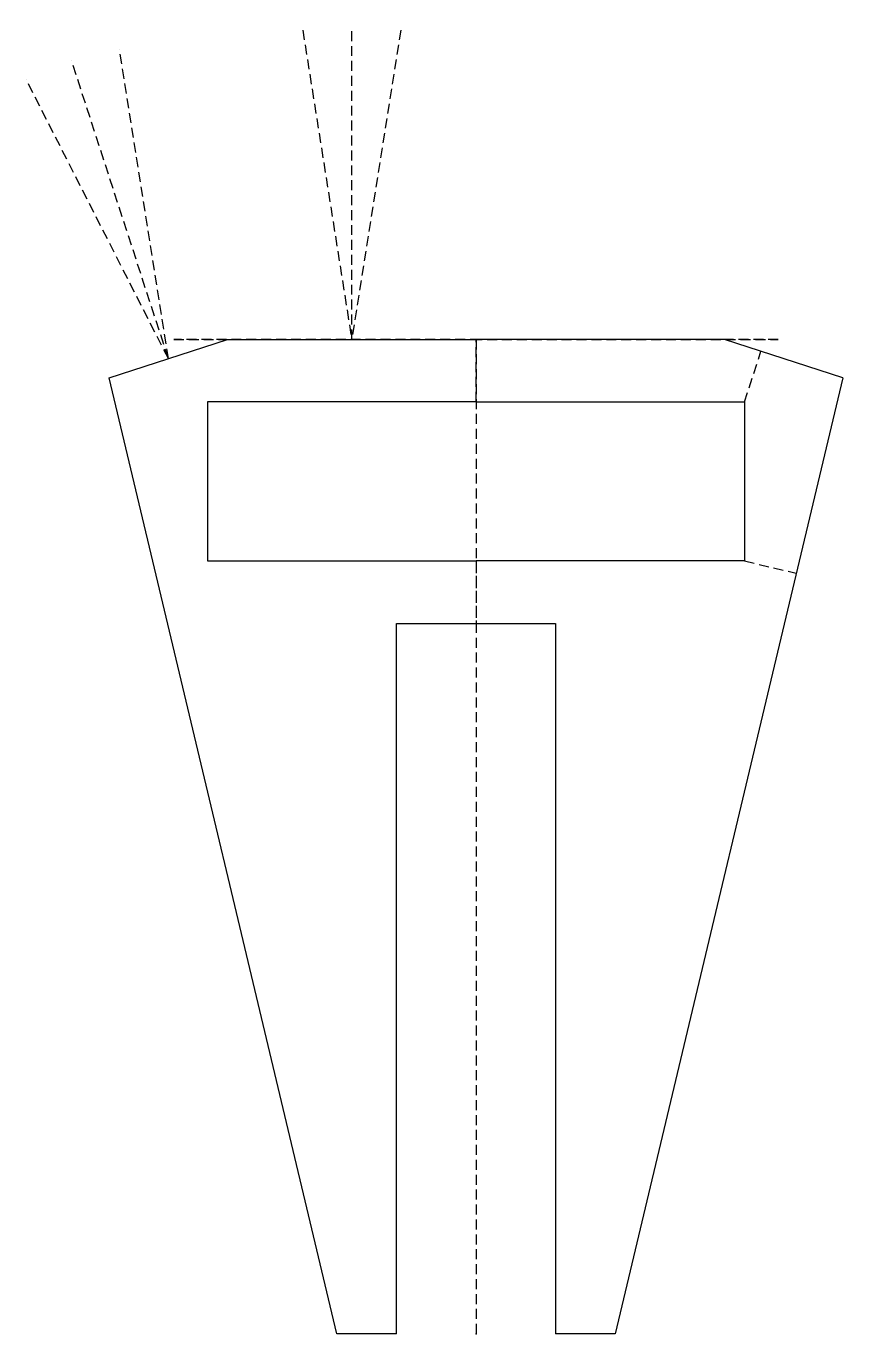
# Model space of a CAD drawing. Header units: millimetres. Extents: x -22.6 to 18.4, y 0 to 65.8.
import ezdxf

# ---------------------------------------------------------------- set-up
doc = ezdxf.new("R2010")
doc.units = ezdxf.units.MM
doc.linetypes.add('DASHED', pattern=[0.75, 0.5, -0.25])
doc.layers.get('0').update_dxf_attribs({"linetype": 'CONTINUOUS'})
doc.layers.add('1', color=7, linetype='DASHED')

msp = doc.modelspace()

# ---------------------------------------------------------------- linework, layer by layer
for p, q in [((-18.444, 48.069), (-12.5, 50)), ((-12.5, 50), (0, 50)), ((12.5, 50), (0, 50)), ((18.444, 48.069), (12.5, 50)), ((-7, 0), (-18.444, 48.069)), ((18.444, 48.069), (7, 0)), ((0, 46.86), (-13.5, 46.86)), ((-13.5, 46.86), (-13.5, 38.86)), ((0, 46.86), (13.5, 46.86)), ((13.5, 46.86), (13.5, 38.86)), ((-13.5, 38.86), (0, 38.86)), ((13.5, 38.86), (0, 38.86)), ((-4, 0), (-4, 35.721)), ((-4, 35.721), (4, 35.721)), ((4, 35.721), (4, 0)), ((-4, 0), (-7, 0)), ((7, 0), (4, 0))]:
    msp.add_line(p, q)
for p in [(0, 50), (0, 0)]:
    msp.add_point(p)
at = {"layer": '1'}
for p, q in [((-6.25, 50), (-6.25, 65.75)), ((-8.714, 65.556), (-6.25, 50)), ((-3.786, 65.556), (-6.25, 50)), ((-15.472, 49.034), (-17.936, 64.591)), ((-15.472, 49.034), (-20.339, 64.014)), ((-15.472, 49.034), (-22.622, 63.068)), ((-15.196, 50), (15.196, 50)), ((15.196, 50), (-15.196, 50)), ((0, 50), (0, 0)), ((0, 46.86), (0, 50)), ((13.5, 46.86), (14.327, 49.406)), ((0, 38.86), (0, 35.721)), ((13.5, 38.86), (16.104, 38.24))]:
    msp.add_line(p, q, dxfattribs=at)

doc.saveas('drawing.dxf')
